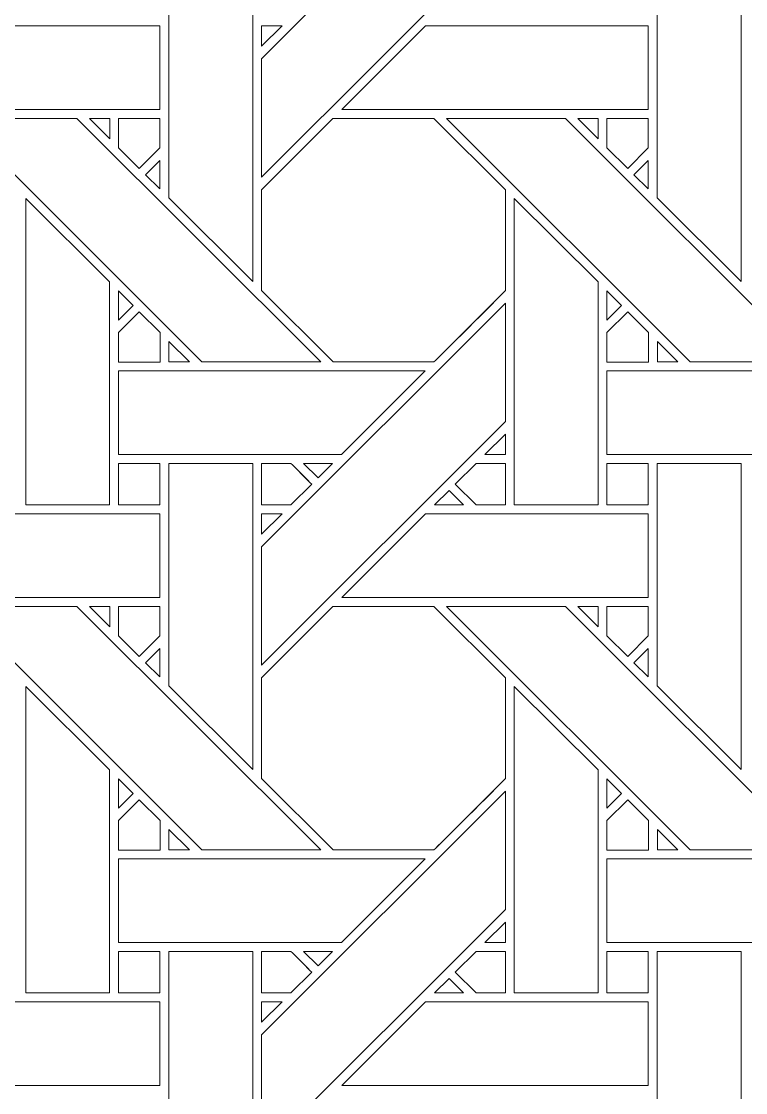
# Model space of a CAD drawing. Header units: inches. Extents: x 7.4 to 17.4, y 4.1 to 14.1.
# Drawn here: x 12.154 to 13.561, y 10.758 to 12.841 of the extents above; entities that cross this region are included whole.
import ezdxf

# ---------------------------------------------------------------- set-up
doc = ezdxf.new("R2010")
doc.units = ezdxf.units.IN
doc.header["$MEASUREMENT"] = 0
doc.layers.add('Design', color=7, linetype='Continuous', lineweight=0)

msp = doc.modelspace()

# ---------------------------------------------------------------- linework, layer by layer
at = {"layer": 'Design'}
for points, knots in [([(12.3829, 14.0948), (9.6214, 14.0948), (7.3829, 11.8562), (7.3829, 9.0948), (7.3829, 6.3333), (9.6214, 4.0948), (12.3829, 4.0948), (15.1443, 4.0948), (17.3829, 6.3333), (17.3829, 9.0948), (17.3829, 11.8562), (15.1443, 14.0948), (12.3829, 14.0948)], [0, 0, 0, 0, 1, 1, 1, 2, 2, 2, 3, 3, 3, 4, 4, 4, 4]), ([(12.3829, 13.3833), (10.0144, 13.3833), (8.0943, 11.4632), (8.0943, 9.0948), (8.0943, 6.7263), (10.0144, 4.8063), (12.3829, 4.8063), (14.7513, 4.8063), (16.6714, 6.7263), (16.6714, 9.0948), (16.6714, 11.4632), (14.7513, 13.3833), (12.3829, 13.3833)], [0, 0, 0, 0, 1, 1, 1, 2, 2, 2, 3, 3, 3, 4, 4, 4, 4]), ([(13.0941, 13.0116), (13.0941, 13.0116), (12.6204, 12.5379), (12.6204, 12.5379), (12.6204, 12.5379), (12.6204, 12.768), (12.6204, 12.768), (12.6204, 12.768), (13.0941, 13.2416), (13.0941, 13.2416), (13.0941, 13.2416), (13.0941, 13.0116), (13.0941, 13.0116)], [0, 0, 0, 0, 1, 1, 1, 2, 2, 2, 3, 3, 3, 4, 4, 4, 4]), ([(12.4403, 12.4979), (12.4403, 12.4979), (12.4403, 12.9301), (12.4403, 12.9301), (12.4403, 12.9301), (12.6032, 12.9301), (12.6032, 12.9301), (12.6032, 12.9301), (12.6032, 12.335), (12.6032, 12.335), (12.6032, 12.335), (12.4403, 12.4979), (12.4403, 12.4979)], [0, 0, 0, 0, 1, 1, 1, 2, 2, 2, 3, 3, 3, 4, 4, 4, 4]), ([(13.552, 12.335), (13.552, 12.335), (13.3891, 12.4979), (13.3891, 12.4979), (13.3891, 12.4979), (13.3891, 12.9301), (13.3891, 12.9301), (13.3891, 12.9301), (13.552, 12.9301), (13.552, 12.9301), (13.552, 12.9301), (13.552, 12.335), (13.552, 12.335)], [0, 0, 0, 0, 1, 1, 1, 2, 2, 2, 3, 3, 3, 4, 4, 4, 4]), ([(12.4228, 12.8322), (12.4228, 12.8322), (12.4228, 12.6694), (12.4228, 12.6694), (12.4228, 12.6694), (11.8275, 12.6694), (11.8275, 12.6694), (11.8275, 12.6694), (11.9904, 12.8322), (11.9904, 12.8322), (11.9904, 12.8322), (12.4228, 12.8322), (12.4228, 12.8322)], [0, 0, 0, 0, 1, 1, 1, 2, 2, 2, 3, 3, 3, 4, 4, 4, 4]), ([(12.6602, 12.8322), (12.6602, 12.8322), (12.6204, 12.7924), (12.6204, 12.7924), (12.6204, 12.7924), (12.6204, 12.8322), (12.6204, 12.8322), (12.6204, 12.8322), (12.6602, 12.8322), (12.6602, 12.8322)], [0, 0, 0, 0, 1, 1, 1, 2, 2, 2, 3, 3, 3, 3]), ([(13.3715, 12.8322), (13.3715, 12.8322), (13.3715, 12.6694), (13.3715, 12.6694), (13.3715, 12.6694), (12.7762, 12.6694), (12.7762, 12.6694), (12.7762, 12.6694), (12.9391, 12.8322), (12.9391, 12.8322), (12.9391, 12.8322), (13.3715, 12.8322), (13.3715, 12.8322)], [0, 0, 0, 0, 1, 1, 1, 2, 2, 2, 3, 3, 3, 4, 4, 4, 4]), ([(12.7354, 12.1786), (12.7354, 12.1786), (12.5044, 12.1786), (12.5044, 12.1786), (12.5044, 12.1786), (12.0308, 12.6522), (12.0308, 12.6522), (12.0308, 12.6522), (12.2618, 12.6522), (12.2618, 12.6522), (12.2618, 12.6522), (12.7354, 12.1786), (12.7354, 12.1786)], [0, 0, 0, 0, 1, 1, 1, 2, 2, 2, 3, 3, 3, 4, 4, 4, 4]), ([(12.2859, 12.6522), (12.2859, 12.6522), (12.3253, 12.6522), (12.3253, 12.6522), (12.3253, 12.6522), (12.3253, 12.6124), (12.3253, 12.6124), (12.3253, 12.6124), (12.2859, 12.6522), (12.2859, 12.6522)], [0, 0, 0, 0, 1, 1, 1, 2, 2, 2, 3, 3, 3, 3]), ([(12.4228, 12.6523), (12.4228, 12.6523), (12.4228, 12.5947), (12.4228, 12.5947), (12.4228, 12.5947), (12.3828, 12.5547), (12.3828, 12.5547), (12.3828, 12.5547), (12.3425, 12.5951), (12.3425, 12.5951), (12.3425, 12.5951), (12.3425, 12.6523), (12.3425, 12.6523), (12.3425, 12.6523), (12.4228, 12.6523), (12.4228, 12.6523)], [0, 0, 0, 0, 1, 1, 1, 2, 2, 2, 3, 3, 3, 4, 4, 4, 5, 5, 5, 5]), ([(12.4228, 12.5947), (12.4228, 12.5947), (12.3828, 12.5547), (12.3828, 12.5547), (12.3828, 12.5547), (12.3425, 12.5951), (12.3425, 12.5951), (12.3425, 12.5951), (12.3425, 12.6523), (12.3425, 12.6523), (12.3425, 12.6523), (12.4228, 12.6523), (12.4228, 12.6523), (12.4228, 12.6523), (12.4228, 12.5947), (12.4228, 12.5947)], [0, 0, 0, 0, 1, 1, 1, 2, 2, 2, 3, 3, 3, 4, 4, 4, 5, 5, 5, 5]), ([(12.7591, 12.6523), (12.7591, 12.6523), (12.9553, 12.6523), (12.9553, 12.6523), (12.9553, 12.6523), (13.0941, 12.5135), (13.0941, 12.5135), (13.0941, 12.5135), (13.0941, 12.3173), (13.0941, 12.3173), (13.0763, 12.2994), (12.9643, 12.1876), (12.9553, 12.1786), (12.9553, 12.1786), (12.7596, 12.1786), (12.7596, 12.1786), (12.7596, 12.1786), (12.6204, 12.3179), (12.6204, 12.3179), (12.6204, 12.3179), (12.6204, 12.5135), (12.6204, 12.5135), (12.6204, 12.5135), (12.7591, 12.6523), (12.7591, 12.6523)], [0, 0, 0, 0, 1, 1, 1, 2, 2, 2, 3, 3, 3, 4, 4, 4, 5, 5, 5, 6, 6, 6, 7, 7, 7, 8, 8, 8, 8]), ([(13.0941, 12.3173), (13.0755, 12.2986), (12.9637, 12.187), (12.9553, 12.1786), (12.9553, 12.1786), (12.7596, 12.1786), (12.7596, 12.1786), (12.7596, 12.1786), (12.6204, 12.3179), (12.6204, 12.3179), (12.6204, 12.3179), (12.6204, 12.5135), (12.6204, 12.5135), (12.6204, 12.5135), (12.7591, 12.6523), (12.7591, 12.6523), (12.7591, 12.6523), (12.9553, 12.6523), (12.9553, 12.6523), (12.9553, 12.6523), (13.0941, 12.5135), (13.0941, 12.5135), (13.0941, 12.5135), (13.0941, 12.3173), (13.0941, 12.3173)], [0, 0, 0, 0, 1, 1, 1, 2, 2, 2, 3, 3, 3, 4, 4, 4, 5, 5, 5, 6, 6, 6, 7, 7, 7, 8, 8, 8, 8]), ([(13.6841, 12.1786), (13.6841, 12.1786), (13.4531, 12.1786), (13.4531, 12.1786), (13.4531, 12.1786), (12.9795, 12.6522), (12.9795, 12.6522), (12.9795, 12.6522), (13.2105, 12.6522), (13.2105, 12.6522), (13.2105, 12.6522), (13.6841, 12.1786), (13.6841, 12.1786)], [0, 0, 0, 0, 1, 1, 1, 2, 2, 2, 3, 3, 3, 4, 4, 4, 4]), ([(13.2346, 12.6522), (13.2346, 12.6522), (13.2741, 12.6522), (13.2741, 12.6522), (13.2741, 12.6522), (13.2741, 12.6124), (13.2741, 12.6124), (13.2741, 12.6124), (13.2346, 12.6522), (13.2346, 12.6522)], [0, 0, 0, 0, 1, 1, 1, 2, 2, 2, 3, 3, 3, 3]), ([(13.3715, 12.6523), (13.3715, 12.6523), (13.3715, 12.5947), (13.3715, 12.5947), (13.3715, 12.5947), (13.3316, 12.5547), (13.3316, 12.5547), (13.3316, 12.5547), (13.2913, 12.5951), (13.2913, 12.5951), (13.2913, 12.5951), (13.2913, 12.6523), (13.2913, 12.6523), (13.2913, 12.6523), (13.3715, 12.6523), (13.3715, 12.6523)], [0, 0, 0, 0, 1, 1, 1, 2, 2, 2, 3, 3, 3, 4, 4, 4, 5, 5, 5, 5]), ([(13.3715, 12.5947), (13.3715, 12.5947), (13.3316, 12.5547), (13.3316, 12.5547), (13.3316, 12.5547), (13.2913, 12.5951), (13.2913, 12.5951), (13.2913, 12.5951), (13.2913, 12.6523), (13.2913, 12.6523), (13.2913, 12.6523), (13.3715, 12.6523), (13.3715, 12.6523), (13.3715, 12.6523), (13.3715, 12.5947), (13.3715, 12.5947)], [0, 0, 0, 0, 1, 1, 1, 2, 2, 2, 3, 3, 3, 4, 4, 4, 5, 5, 5, 5]), ([(12.4228, 12.5704), (12.4228, 12.5704), (12.4228, 12.5152), (12.4228, 12.5152), (12.4228, 12.5152), (12.395, 12.5426), (12.395, 12.5426), (12.395, 12.5426), (12.4228, 12.5704), (12.4228, 12.5704)], [0, 0, 0, 0, 1, 1, 1, 2, 2, 2, 3, 3, 3, 3]), ([(13.3715, 12.5704), (13.3715, 12.5704), (13.3715, 12.5152), (13.3715, 12.5152), (13.3715, 12.5152), (13.3438, 12.5426), (13.3438, 12.5426), (13.3438, 12.5426), (13.3715, 12.5704), (13.3715, 12.5704)], [0, 0, 0, 0, 1, 1, 1, 2, 2, 2, 3, 3, 3, 3]), ([(12.1625, 11.9006), (12.1625, 11.9006), (12.1625, 12.4964), (12.1625, 12.4964), (12.1625, 12.4964), (12.3252, 12.3343), (12.3252, 12.3343), (12.3252, 12.3343), (12.3252, 11.9006), (12.3252, 11.9006), (12.3252, 11.9006), (12.1625, 11.9006), (12.1625, 11.9006)], [0, 0, 0, 0, 1, 1, 1, 2, 2, 2, 3, 3, 3, 4, 4, 4, 4]), ([(13.1112, 11.9006), (13.1112, 11.9006), (13.1112, 12.4964), (13.1112, 12.4964), (13.1112, 12.4964), (13.274, 12.3343), (13.274, 12.3343), (13.274, 12.3343), (13.274, 11.9006), (13.274, 11.9006), (13.274, 11.9006), (13.1112, 11.9006), (13.1112, 11.9006)], [0, 0, 0, 0, 1, 1, 1, 2, 2, 2, 3, 3, 3, 4, 4, 4, 4]), ([(12.3425, 12.26), (12.3425, 12.26), (12.3425, 12.3168), (12.3425, 12.3168), (12.3425, 12.3168), (12.3707, 12.2882), (12.3707, 12.2882), (12.3707, 12.2882), (12.3425, 12.26), (12.3425, 12.26)], [0, 0, 0, 0, 1, 1, 1, 2, 2, 2, 3, 3, 3, 3]), ([(13.2913, 12.26), (13.2913, 12.26), (13.2913, 12.3168), (13.2913, 12.3168), (13.2913, 12.3168), (13.3195, 12.2882), (13.3195, 12.2882), (13.3195, 12.2882), (13.2913, 12.26), (13.2913, 12.26)], [0, 0, 0, 0, 1, 1, 1, 2, 2, 2, 3, 3, 3, 3]), ([(13.0941, 12.0628), (13.0941, 12.0628), (12.6204, 11.5892), (12.6204, 11.5892), (12.6204, 11.5892), (12.6204, 11.8193), (12.6204, 11.8193), (12.6204, 11.8193), (13.0941, 12.2929), (13.0941, 12.2929), (13.0941, 12.2929), (13.0941, 12.0628), (13.0941, 12.0628)], [0, 0, 0, 0, 1, 1, 1, 2, 2, 2, 3, 3, 3, 4, 4, 4, 4]), ([(12.3425, 12.1784), (12.3425, 12.1784), (12.3425, 12.2357), (12.3425, 12.2357), (12.3425, 12.2357), (12.3829, 12.276), (12.3829, 12.276), (12.3829, 12.276), (12.4232, 12.2357), (12.4232, 12.2357), (12.4232, 12.2357), (12.4232, 12.1784), (12.4232, 12.1784), (12.4232, 12.1784), (12.3425, 12.1784), (12.3425, 12.1784)], [0, 0, 0, 0, 1, 1, 1, 2, 2, 2, 3, 3, 3, 4, 4, 4, 5, 5, 5, 5]), ([(12.3829, 12.276), (12.3829, 12.276), (12.4232, 12.2357), (12.4232, 12.2357), (12.4232, 12.2357), (12.4232, 12.1784), (12.4232, 12.1784), (12.4232, 12.1784), (12.3425, 12.1784), (12.3425, 12.1784), (12.3425, 12.1784), (12.3425, 12.2357), (12.3425, 12.2357), (12.3425, 12.2357), (12.3829, 12.276), (12.3829, 12.276)], [0, 0, 0, 0, 1, 1, 1, 2, 2, 2, 3, 3, 3, 4, 4, 4, 5, 5, 5, 5]), ([(13.2913, 12.1784), (13.2913, 12.1784), (13.2913, 12.2357), (13.2913, 12.2357), (13.2913, 12.2357), (13.3316, 12.276), (13.3316, 12.276), (13.3316, 12.276), (13.3719, 12.2357), (13.3719, 12.2357), (13.3719, 12.2357), (13.3719, 12.1784), (13.3719, 12.1784), (13.3719, 12.1784), (13.2913, 12.1784), (13.2913, 12.1784)], [0, 0, 0, 0, 1, 1, 1, 2, 2, 2, 3, 3, 3, 4, 4, 4, 5, 5, 5, 5]), ([(13.3316, 12.276), (13.3316, 12.276), (13.3719, 12.2357), (13.3719, 12.2357), (13.3719, 12.2357), (13.3719, 12.1784), (13.3719, 12.1784), (13.3719, 12.1784), (13.2913, 12.1784), (13.2913, 12.1784), (13.2913, 12.1784), (13.2913, 12.2357), (13.2913, 12.2357), (13.2913, 12.2357), (13.3316, 12.276), (13.3316, 12.276)], [0, 0, 0, 0, 1, 1, 1, 2, 2, 2, 3, 3, 3, 4, 4, 4, 5, 5, 5, 5]), ([(12.4405, 12.1786), (12.4405, 12.1786), (12.4405, 12.2184), (12.4405, 12.2184), (12.4405, 12.2184), (12.4802, 12.1786), (12.4802, 12.1786), (12.4802, 12.1786), (12.4405, 12.1786), (12.4405, 12.1786)], [0, 0, 0, 0, 1, 1, 1, 2, 2, 2, 3, 3, 3, 3]), ([(13.3892, 12.1786), (13.3892, 12.1786), (13.3892, 12.2184), (13.3892, 12.2184), (13.3892, 12.2184), (13.4289, 12.1786), (13.4289, 12.1786), (13.4289, 12.1786), (13.3892, 12.1786), (13.3892, 12.1786)], [0, 0, 0, 0, 1, 1, 1, 2, 2, 2, 3, 3, 3, 3]), ([(12.9382, 12.1613), (12.9382, 12.1613), (12.7755, 11.9986), (12.7755, 11.9986), (12.7755, 11.9986), (12.3425, 11.9986), (12.3425, 11.9986), (12.3425, 11.9986), (12.3425, 12.1613), (12.3425, 12.1613), (12.3425, 12.1613), (12.9382, 12.1613), (12.9382, 12.1613)], [0, 0, 0, 0, 1, 1, 1, 2, 2, 2, 3, 3, 3, 4, 4, 4, 4]), ([(13.887, 12.1613), (13.887, 12.1613), (13.7242, 11.9986), (13.7242, 11.9986), (13.7242, 11.9986), (13.2913, 11.9986), (13.2913, 11.9986), (13.2913, 11.9986), (13.2913, 12.1613), (13.2913, 12.1613), (13.2913, 12.1613), (13.887, 12.1613), (13.887, 12.1613)], [0, 0, 0, 0, 1, 1, 1, 2, 2, 2, 3, 3, 3, 4, 4, 4, 4]), ([(13.0543, 11.9987), (13.0543, 11.9987), (13.0941, 12.0384), (13.0941, 12.0384), (13.0941, 12.0384), (13.0941, 11.9987), (13.0941, 11.9987), (13.0941, 11.9987), (13.0543, 11.9987), (13.0543, 11.9987)], [0, 0, 0, 0, 1, 1, 1, 2, 2, 2, 3, 3, 3, 3]), ([(12.3425, 11.9814), (12.3425, 11.9814), (12.4228, 11.9814), (12.4228, 11.9814), (12.4228, 11.9814), (12.4228, 11.9006), (12.4228, 11.9006), (12.4228, 11.9006), (12.3425, 11.9006), (12.3425, 11.9006), (12.3425, 11.9006), (12.3425, 11.9814), (12.3425, 11.9814)], [0, 0, 0, 0, 1, 1, 1, 2, 2, 2, 3, 3, 3, 4, 4, 4, 4]), ([(12.4228, 11.9814), (12.4228, 11.9814), (12.4228, 11.9006), (12.4228, 11.9006), (12.4228, 11.9006), (12.3425, 11.9006), (12.3425, 11.9006), (12.3425, 11.9006), (12.3425, 11.9814), (12.3425, 11.9814), (12.3425, 11.9814), (12.4228, 11.9814), (12.4228, 11.9814)], [0, 0, 0, 0, 1, 1, 1, 2, 2, 2, 3, 3, 3, 4, 4, 4, 4]), ([(12.4403, 11.5492), (12.4403, 11.5492), (12.4403, 11.9814), (12.4403, 11.9814), (12.4403, 11.9814), (12.6032, 11.9814), (12.6032, 11.9814), (12.6032, 11.9814), (12.6032, 11.3863), (12.6032, 11.3863), (12.6032, 11.3863), (12.4403, 11.5492), (12.4403, 11.5492)], [0, 0, 0, 0, 1, 1, 1, 2, 2, 2, 3, 3, 3, 4, 4, 4, 4]), ([(12.6775, 11.9814), (12.6826, 11.9763), (12.7134, 11.9455), (12.7178, 11.9411), (12.7178, 11.9411), (12.6774, 11.9006), (12.6774, 11.9006), (12.6774, 11.9006), (12.6204, 11.9006), (12.6204, 11.9006), (12.6204, 11.9006), (12.6204, 11.9814), (12.6204, 11.9814), (12.6204, 11.9814), (12.6775, 11.9814), (12.6775, 11.9814)], [0, 0, 0, 0, 1, 1, 1, 2, 2, 2, 3, 3, 3, 4, 4, 4, 5, 5, 5, 5]), ([(12.6204, 11.9006), (12.6204, 11.9006), (12.6204, 11.9814), (12.6204, 11.9814), (12.6204, 11.9814), (12.6775, 11.9814), (12.6775, 11.9814), (12.6828, 11.9761), (12.7136, 11.9452), (12.7178, 11.9411), (12.7178, 11.9411), (12.6774, 11.9006), (12.6774, 11.9006), (12.6774, 11.9006), (12.6204, 11.9006), (12.6204, 11.9006)], [0, 0, 0, 0, 1, 1, 1, 2, 2, 2, 3, 3, 3, 4, 4, 4, 5, 5, 5, 5]), ([(12.7018, 11.9814), (12.7018, 11.9814), (12.7583, 11.9814), (12.7583, 11.9814), (12.7583, 11.9814), (12.73, 11.9532), (12.73, 11.9532), (12.73, 11.9532), (12.7018, 11.9814), (12.7018, 11.9814)], [0, 0, 0, 0, 1, 1, 1, 2, 2, 2, 3, 3, 3, 3]), ([(13.0941, 11.9814), (13.0941, 11.9814), (13.0941, 11.9006), (13.0941, 11.9006), (13.0941, 11.9006), (13.037, 11.9006), (13.037, 11.9006), (13.037, 11.9006), (12.9966, 11.941), (12.9966, 11.941), (12.9966, 11.941), (13.037, 11.9814), (13.037, 11.9814), (13.037, 11.9814), (13.0941, 11.9814), (13.0941, 11.9814)], [0, 0, 0, 0, 1, 1, 1, 2, 2, 2, 3, 3, 3, 4, 4, 4, 5, 5, 5, 5]), ([(13.0941, 11.9814), (13.0941, 11.9814), (13.0941, 11.9006), (13.0941, 11.9006), (13.0941, 11.9006), (13.037, 11.9006), (13.037, 11.9006), (13.037, 11.9006), (12.9966, 11.941), (12.9966, 11.941), (12.9966, 11.941), (13.037, 11.9814), (13.037, 11.9814), (13.037, 11.9814), (13.0941, 11.9814), (13.0941, 11.9814)], [0, 0, 0, 0, 1, 1, 1, 2, 2, 2, 3, 3, 3, 4, 4, 4, 5, 5, 5, 5]), ([(13.2913, 11.9814), (13.2913, 11.9814), (13.3715, 11.9814), (13.3715, 11.9814), (13.3715, 11.9814), (13.3715, 11.9006), (13.3715, 11.9006), (13.3715, 11.9006), (13.2913, 11.9006), (13.2913, 11.9006), (13.2913, 11.9006), (13.2913, 11.9814), (13.2913, 11.9814)], [0, 0, 0, 0, 1, 1, 1, 2, 2, 2, 3, 3, 3, 4, 4, 4, 4]), ([(13.3715, 11.9814), (13.3715, 11.9814), (13.3715, 11.9006), (13.3715, 11.9006), (13.3715, 11.9006), (13.2913, 11.9006), (13.2913, 11.9006), (13.2913, 11.9006), (13.2913, 11.9814), (13.2913, 11.9814), (13.2913, 11.9814), (13.3715, 11.9814), (13.3715, 11.9814)], [0, 0, 0, 0, 1, 1, 1, 2, 2, 2, 3, 3, 3, 4, 4, 4, 4]), ([(13.552, 11.3863), (13.552, 11.3863), (13.3891, 11.5492), (13.3891, 11.5492), (13.3891, 11.5492), (13.3891, 11.9814), (13.3891, 11.9814), (13.3891, 11.9814), (13.552, 11.9814), (13.552, 11.9814), (13.552, 11.9814), (13.552, 11.3863), (13.552, 11.3863)], [0, 0, 0, 0, 1, 1, 1, 2, 2, 2, 3, 3, 3, 4, 4, 4, 4]), ([(13.0127, 11.9006), (13.0127, 11.9006), (12.9562, 11.9006), (12.9562, 11.9006), (12.9562, 11.9006), (12.9845, 11.9289), (12.9845, 11.9289), (12.9845, 11.9289), (13.0127, 11.9006), (13.0127, 11.9006)], [0, 0, 0, 0, 1, 1, 1, 2, 2, 2, 3, 3, 3, 3]), ([(12.4228, 11.8835), (12.4228, 11.8835), (12.4228, 11.7206), (12.4228, 11.7206), (12.4228, 11.7206), (11.8275, 11.7206), (11.8275, 11.7206), (11.8275, 11.7206), (11.9904, 11.8835), (11.9904, 11.8835), (11.9904, 11.8835), (12.4228, 11.8835), (12.4228, 11.8835)], [0, 0, 0, 0, 1, 1, 1, 2, 2, 2, 3, 3, 3, 4, 4, 4, 4]), ([(12.6602, 11.8835), (12.6602, 11.8835), (12.6204, 11.8436), (12.6204, 11.8436), (12.6204, 11.8436), (12.6204, 11.8835), (12.6204, 11.8835), (12.6204, 11.8835), (12.6602, 11.8835), (12.6602, 11.8835)], [0, 0, 0, 0, 1, 1, 1, 2, 2, 2, 3, 3, 3, 3]), ([(13.3715, 11.8835), (13.3715, 11.8835), (13.3715, 11.7207), (13.3715, 11.7207), (13.3715, 11.7207), (12.7762, 11.7207), (12.7762, 11.7207), (12.7762, 11.7207), (12.9391, 11.8835), (12.9391, 11.8835), (12.9391, 11.8835), (13.3715, 11.8835), (13.3715, 11.8835)], [0, 0, 0, 0, 1, 1, 1, 2, 2, 2, 3, 3, 3, 4, 4, 4, 4]), ([(12.7354, 11.2299), (12.7354, 11.2299), (12.5044, 11.2299), (12.5044, 11.2299), (12.5044, 11.2299), (12.0308, 11.7035), (12.0308, 11.7035), (12.0308, 11.7035), (12.2618, 11.7035), (12.2618, 11.7035), (12.2618, 11.7035), (12.7354, 11.2299), (12.7354, 11.2299)], [0, 0, 0, 0, 1, 1, 1, 2, 2, 2, 3, 3, 3, 4, 4, 4, 4]), ([(12.2859, 11.7035), (12.2859, 11.7035), (12.3253, 11.7035), (12.3253, 11.7035), (12.3253, 11.7035), (12.3253, 11.6637), (12.3253, 11.6637), (12.3253, 11.6637), (12.2859, 11.7035), (12.2859, 11.7035)], [0, 0, 0, 0, 1, 1, 1, 2, 2, 2, 3, 3, 3, 3]), ([(12.4228, 11.7035), (12.4228, 11.7035), (12.4228, 11.6459), (12.4228, 11.6459), (12.4228, 11.6459), (12.3828, 11.606), (12.3828, 11.606), (12.3828, 11.606), (12.3425, 11.6463), (12.3425, 11.6463), (12.3425, 11.6463), (12.3425, 11.7035), (12.3425, 11.7035), (12.3425, 11.7035), (12.4228, 11.7035), (12.4228, 11.7035)], [0, 0, 0, 0, 1, 1, 1, 2, 2, 2, 3, 3, 3, 4, 4, 4, 5, 5, 5, 5]), ([(12.4228, 11.6459), (12.4228, 11.6459), (12.3828, 11.606), (12.3828, 11.606), (12.3828, 11.606), (12.3425, 11.6463), (12.3425, 11.6463), (12.3425, 11.6463), (12.3425, 11.7035), (12.3425, 11.7035), (12.3425, 11.7035), (12.4228, 11.7035), (12.4228, 11.7035), (12.4228, 11.7035), (12.4228, 11.6459), (12.4228, 11.6459)], [0, 0, 0, 0, 1, 1, 1, 2, 2, 2, 3, 3, 3, 4, 4, 4, 5, 5, 5, 5]), ([(12.7591, 11.7035), (12.7591, 11.7035), (12.9553, 11.7035), (12.9553, 11.7035), (12.9553, 11.7035), (13.0941, 11.5648), (13.0941, 11.5648), (13.0941, 11.5648), (13.0941, 11.3686), (13.0941, 11.3686), (13.0763, 11.3507), (12.9643, 11.2389), (12.9553, 11.2299), (12.9553, 11.2299), (12.7596, 11.2299), (12.7596, 11.2299), (12.7596, 11.2299), (12.6204, 11.3691), (12.6204, 11.3691), (12.6204, 11.3691), (12.6204, 11.5648), (12.6204, 11.5648), (12.6204, 11.5648), (12.7591, 11.7035), (12.7591, 11.7035)], [0, 0, 0, 0, 1, 1, 1, 2, 2, 2, 3, 3, 3, 4, 4, 4, 5, 5, 5, 6, 6, 6, 7, 7, 7, 8, 8, 8, 8]), ([(13.0941, 11.3686), (13.0761, 11.3504), (12.9642, 11.2388), (12.9553, 11.2299), (12.9553, 11.2299), (12.7596, 11.2299), (12.7596, 11.2299), (12.7596, 11.2299), (12.6204, 11.3691), (12.6204, 11.3691), (12.6204, 11.3691), (12.6204, 11.5648), (12.6204, 11.5648), (12.6204, 11.5648), (12.7591, 11.7035), (12.7591, 11.7035), (12.7591, 11.7035), (12.9553, 11.7035), (12.9553, 11.7035), (12.9553, 11.7035), (13.0941, 11.5648), (13.0941, 11.5648), (13.0941, 11.5648), (13.0941, 11.3686), (13.0941, 11.3686)], [0, 0, 0, 0, 1, 1, 1, 2, 2, 2, 3, 3, 3, 4, 4, 4, 5, 5, 5, 6, 6, 6, 7, 7, 7, 8, 8, 8, 8]), ([(13.6841, 11.2299), (13.6841, 11.2299), (13.4531, 11.2299), (13.4531, 11.2299), (13.4531, 11.2299), (12.9795, 11.7035), (12.9795, 11.7035), (12.9795, 11.7035), (13.2105, 11.7035), (13.2105, 11.7035), (13.2105, 11.7035), (13.6841, 11.2299), (13.6841, 11.2299)], [0, 0, 0, 0, 1, 1, 1, 2, 2, 2, 3, 3, 3, 4, 4, 4, 4]), ([(13.2346, 11.7035), (13.2346, 11.7035), (13.2741, 11.7035), (13.2741, 11.7035), (13.2741, 11.7035), (13.2741, 11.6637), (13.2741, 11.6637), (13.2741, 11.6637), (13.2346, 11.7035), (13.2346, 11.7035)], [0, 0, 0, 0, 1, 1, 1, 2, 2, 2, 3, 3, 3, 3]), ([(13.3715, 11.7035), (13.3715, 11.7035), (13.3715, 11.6459), (13.3715, 11.6459), (13.3715, 11.6459), (13.3316, 11.606), (13.3316, 11.606), (13.3316, 11.606), (13.2913, 11.6463), (13.2913, 11.6463), (13.2913, 11.6463), (13.2913, 11.7035), (13.2913, 11.7035), (13.2913, 11.7035), (13.3715, 11.7035), (13.3715, 11.7035)], [0, 0, 0, 0, 1, 1, 1, 2, 2, 2, 3, 3, 3, 4, 4, 4, 5, 5, 5, 5]), ([(13.3715, 11.6459), (13.3715, 11.6459), (13.3316, 11.606), (13.3316, 11.606), (13.3316, 11.606), (13.2913, 11.6463), (13.2913, 11.6463), (13.2913, 11.6463), (13.2913, 11.7035), (13.2913, 11.7035), (13.2913, 11.7035), (13.3715, 11.7035), (13.3715, 11.7035), (13.3715, 11.7035), (13.3715, 11.6459), (13.3715, 11.6459)], [0, 0, 0, 0, 1, 1, 1, 2, 2, 2, 3, 3, 3, 4, 4, 4, 5, 5, 5, 5]), ([(12.4228, 11.6217), (12.4228, 11.6217), (12.4228, 11.5665), (12.4228, 11.5665), (12.4228, 11.5665), (12.395, 11.5939), (12.395, 11.5939), (12.395, 11.5939), (12.4228, 11.6217), (12.4228, 11.6217)], [0, 0, 0, 0, 1, 1, 1, 2, 2, 2, 3, 3, 3, 3]), ([(13.3715, 11.6217), (13.3715, 11.6217), (13.3715, 11.5665), (13.3715, 11.5665), (13.3715, 11.5665), (13.3438, 11.5939), (13.3438, 11.5939), (13.3438, 11.5939), (13.3715, 11.6217), (13.3715, 11.6217)], [0, 0, 0, 0, 1, 1, 1, 2, 2, 2, 3, 3, 3, 3]), ([(12.1625, 10.9519), (12.1625, 10.9519), (12.1625, 11.5477), (12.1625, 11.5477), (12.1625, 11.5477), (12.3252, 11.3855), (12.3252, 11.3855), (12.3252, 11.3855), (12.3252, 10.9519), (12.3252, 10.9519), (12.3252, 10.9519), (12.1625, 10.9519), (12.1625, 10.9519)], [0, 0, 0, 0, 1, 1, 1, 2, 2, 2, 3, 3, 3, 4, 4, 4, 4]), ([(13.1112, 10.9519), (13.1112, 10.9519), (13.1112, 11.5477), (13.1112, 11.5477), (13.1112, 11.5477), (13.274, 11.3856), (13.274, 11.3856), (13.274, 11.3856), (13.274, 10.9519), (13.274, 10.9519), (13.274, 10.9519), (13.1112, 10.9519), (13.1112, 10.9519)], [0, 0, 0, 0, 1, 1, 1, 2, 2, 2, 3, 3, 3, 4, 4, 4, 4]), ([(12.3425, 11.3113), (12.3425, 11.3113), (12.3425, 11.3681), (12.3425, 11.3681), (12.3425, 11.3681), (12.3707, 11.3395), (12.3707, 11.3395), (12.3707, 11.3395), (12.3425, 11.3113), (12.3425, 11.3113)], [0, 0, 0, 0, 1, 1, 1, 2, 2, 2, 3, 3, 3, 3]), ([(13.2913, 11.3113), (13.2913, 11.3113), (13.2913, 11.3681), (13.2913, 11.3681), (13.2913, 11.3681), (13.3195, 11.3395), (13.3195, 11.3395), (13.3195, 11.3395), (13.2913, 11.3113), (13.2913, 11.3113)], [0, 0, 0, 0, 1, 1, 1, 2, 2, 2, 3, 3, 3, 3]), ([(13.0941, 11.1141), (13.0941, 11.1141), (12.6204, 10.6404), (12.6204, 10.6404), (12.6204, 10.6404), (12.6204, 10.8705), (12.6204, 10.8705), (12.6204, 10.8705), (13.0941, 11.3441), (13.0941, 11.3441), (13.0941, 11.3441), (13.0941, 11.1141), (13.0941, 11.1141)], [0, 0, 0, 0, 1, 1, 1, 2, 2, 2, 3, 3, 3, 4, 4, 4, 4]), ([(12.3425, 11.2297), (12.3425, 11.2297), (12.3425, 11.2869), (12.3425, 11.2869), (12.3425, 11.2869), (12.3829, 11.3273), (12.3829, 11.3273), (12.3829, 11.3273), (12.4232, 11.287), (12.4232, 11.287), (12.4232, 11.287), (12.4232, 11.2297), (12.4232, 11.2297), (12.4232, 11.2297), (12.3425, 11.2297), (12.3425, 11.2297)], [0, 0, 0, 0, 1, 1, 1, 2, 2, 2, 3, 3, 3, 4, 4, 4, 5, 5, 5, 5]), ([(12.3829, 11.3273), (12.3829, 11.3273), (12.4232, 11.287), (12.4232, 11.287), (12.4232, 11.287), (12.4232, 11.2297), (12.4232, 11.2297), (12.4232, 11.2297), (12.3425, 11.2297), (12.3425, 11.2297), (12.3425, 11.2297), (12.3425, 11.2869), (12.3425, 11.2869), (12.3425, 11.2869), (12.3829, 11.3273), (12.3829, 11.3273)], [0, 0, 0, 0, 1, 1, 1, 2, 2, 2, 3, 3, 3, 4, 4, 4, 5, 5, 5, 5]), ([(13.2913, 11.2297), (13.2913, 11.2297), (13.2913, 11.2869), (13.2913, 11.2869), (13.2913, 11.2869), (13.3316, 11.3273), (13.3316, 11.3273), (13.3316, 11.3273), (13.3719, 11.287), (13.3719, 11.287), (13.3719, 11.287), (13.3719, 11.2297), (13.3719, 11.2297), (13.3719, 11.2297), (13.2913, 11.2297), (13.2913, 11.2297)], [0, 0, 0, 0, 1, 1, 1, 2, 2, 2, 3, 3, 3, 4, 4, 4, 5, 5, 5, 5]), ([(13.3316, 11.3273), (13.3316, 11.3273), (13.3719, 11.287), (13.3719, 11.287), (13.3719, 11.287), (13.3719, 11.2297), (13.3719, 11.2297), (13.3719, 11.2297), (13.2913, 11.2297), (13.2913, 11.2297), (13.2913, 11.2297), (13.2913, 11.2869), (13.2913, 11.2869), (13.2913, 11.2869), (13.3316, 11.3273), (13.3316, 11.3273)], [0, 0, 0, 0, 1, 1, 1, 2, 2, 2, 3, 3, 3, 4, 4, 4, 5, 5, 5, 5]), ([(12.4405, 11.2299), (12.4405, 11.2299), (12.4405, 11.2697), (12.4405, 11.2697), (12.4405, 11.2697), (12.4802, 11.2299), (12.4802, 11.2299), (12.4802, 11.2299), (12.4405, 11.2299), (12.4405, 11.2299)], [0, 0, 0, 0, 1, 1, 1, 2, 2, 2, 3, 3, 3, 3]), ([(13.3892, 11.2299), (13.3892, 11.2299), (13.3892, 11.2697), (13.3892, 11.2697), (13.3892, 11.2697), (13.4289, 11.2299), (13.4289, 11.2299), (13.4289, 11.2299), (13.3892, 11.2299), (13.3892, 11.2299)], [0, 0, 0, 0, 1, 1, 1, 2, 2, 2, 3, 3, 3, 3]), ([(12.3425, 11.0499), (12.3425, 11.0499), (12.3425, 11.2126), (12.3425, 11.2126), (12.3425, 11.2126), (12.9383, 11.2126), (12.9383, 11.2126), (12.9383, 11.2126), (12.7755, 11.0499), (12.7755, 11.0499), (12.7755, 11.0499), (12.3425, 11.0499), (12.3425, 11.0499)], [0, 0, 0, 0, 1, 1, 1, 2, 2, 2, 3, 3, 3, 4, 4, 4, 4]), ([(13.887, 11.2126), (13.887, 11.2126), (13.7242, 11.0499), (13.7242, 11.0499), (13.7242, 11.0499), (13.2913, 11.0499), (13.2913, 11.0499), (13.2913, 11.0499), (13.2913, 11.2126), (13.2913, 11.2126), (13.2913, 11.2126), (13.887, 11.2126), (13.887, 11.2126)], [0, 0, 0, 0, 1, 1, 1, 2, 2, 2, 3, 3, 3, 4, 4, 4, 4]), ([(13.0543, 11.0499), (13.0543, 11.0499), (13.0941, 11.0897), (13.0941, 11.0897), (13.0941, 11.0897), (13.0941, 11.0499), (13.0941, 11.0499), (13.0941, 11.0499), (13.0543, 11.0499), (13.0543, 11.0499)], [0, 0, 0, 0, 1, 1, 1, 2, 2, 2, 3, 3, 3, 3]), ([(12.3425, 11.0327), (12.3425, 11.0327), (12.4228, 11.0327), (12.4228, 11.0327), (12.4228, 11.0327), (12.4228, 10.9519), (12.4228, 10.9519), (12.4228, 10.9519), (12.3425, 10.9519), (12.3425, 10.9519), (12.3425, 10.9519), (12.3425, 11.0327), (12.3425, 11.0327)], [0, 0, 0, 0, 1, 1, 1, 2, 2, 2, 3, 3, 3, 4, 4, 4, 4]), ([(12.3425, 10.9519), (12.3425, 10.9519), (12.3425, 11.0327), (12.3425, 11.0327), (12.3425, 11.0327), (12.4228, 11.0327), (12.4228, 11.0327), (12.4228, 11.0327), (12.4228, 10.9519), (12.4228, 10.9519), (12.4228, 10.9519), (12.3425, 10.9519), (12.3425, 10.9519)], [0, 0, 0, 0, 1, 1, 1, 2, 2, 2, 3, 3, 3, 4, 4, 4, 4]), ([(12.4403, 10.6004), (12.4403, 10.6004), (12.4403, 11.0326), (12.4403, 11.0326), (12.4403, 11.0326), (12.6032, 11.0326), (12.6032, 11.0326), (12.6032, 11.0326), (12.6032, 10.4375), (12.6032, 10.4375), (12.6032, 10.4375), (12.4403, 10.6004), (12.4403, 10.6004)], [0, 0, 0, 0, 1, 1, 1, 2, 2, 2, 3, 3, 3, 4, 4, 4, 4]), ([(12.6775, 11.0327), (12.6826, 11.0276), (12.7134, 10.9967), (12.7178, 10.9923), (12.7178, 10.9923), (12.6774, 10.9519), (12.6774, 10.9519), (12.6774, 10.9519), (12.6204, 10.9519), (12.6204, 10.9519), (12.6204, 10.9519), (12.6204, 11.0327), (12.6204, 11.0327), (12.6204, 11.0327), (12.6775, 11.0327), (12.6775, 11.0327)], [0, 0, 0, 0, 1, 1, 1, 2, 2, 2, 3, 3, 3, 4, 4, 4, 5, 5, 5, 5]), ([(12.6204, 10.9519), (12.6204, 10.9519), (12.6204, 11.0327), (12.6204, 11.0327), (12.6204, 11.0327), (12.6775, 11.0327), (12.6775, 11.0327), (12.6828, 11.0274), (12.7136, 10.9965), (12.7178, 10.9923), (12.7178, 10.9923), (12.6774, 10.9519), (12.6774, 10.9519), (12.6774, 10.9519), (12.6204, 10.9519), (12.6204, 10.9519)], [0, 0, 0, 0, 1, 1, 1, 2, 2, 2, 3, 3, 3, 4, 4, 4, 5, 5, 5, 5]), ([(12.7018, 11.0326), (12.7018, 11.0326), (12.7583, 11.0326), (12.7583, 11.0326), (12.7583, 11.0326), (12.73, 11.0045), (12.73, 11.0045), (12.73, 11.0045), (12.7018, 11.0326), (12.7018, 11.0326)], [0, 0, 0, 0, 1, 1, 1, 2, 2, 2, 3, 3, 3, 3]), ([(13.0941, 11.0327), (13.0941, 11.0327), (13.0941, 10.9519), (13.0941, 10.9519), (13.0941, 10.9519), (13.037, 10.9519), (13.037, 10.9519), (13.037, 10.9519), (12.9966, 10.9923), (12.9966, 10.9923), (12.9966, 10.9923), (13.037, 11.0327), (13.037, 11.0327), (13.037, 11.0327), (13.0941, 11.0327), (13.0941, 11.0327)], [0, 0, 0, 0, 1, 1, 1, 2, 2, 2, 3, 3, 3, 4, 4, 4, 5, 5, 5, 5]), ([(13.0941, 11.0327), (13.0941, 11.0327), (13.0941, 10.9519), (13.0941, 10.9519), (13.0941, 10.9519), (13.037, 10.9519), (13.037, 10.9519), (13.037, 10.9519), (12.9966, 10.9923), (12.9966, 10.9923), (12.9966, 10.9923), (13.037, 11.0327), (13.037, 11.0327), (13.037, 11.0327), (13.0941, 11.0327), (13.0941, 11.0327)], [0, 0, 0, 0, 1, 1, 1, 2, 2, 2, 3, 3, 3, 4, 4, 4, 5, 5, 5, 5]), ([(13.2913, 11.0327), (13.2913, 11.0327), (13.3715, 11.0327), (13.3715, 11.0327), (13.3715, 11.0327), (13.3715, 10.9519), (13.3715, 10.9519), (13.3715, 10.9519), (13.2913, 10.9519), (13.2913, 10.9519), (13.2913, 10.9519), (13.2913, 11.0327), (13.2913, 11.0327)], [0, 0, 0, 0, 1, 1, 1, 2, 2, 2, 3, 3, 3, 4, 4, 4, 4]), ([(13.3715, 11.0327), (13.3715, 11.0327), (13.3715, 10.9519), (13.3715, 10.9519), (13.3715, 10.9519), (13.2913, 10.9519), (13.2913, 10.9519), (13.2913, 10.9519), (13.2913, 11.0327), (13.2913, 11.0327), (13.2913, 11.0327), (13.3715, 11.0327), (13.3715, 11.0327)], [0, 0, 0, 0, 1, 1, 1, 2, 2, 2, 3, 3, 3, 4, 4, 4, 4]), ([(13.3891, 10.6005), (13.3891, 10.6005), (13.3891, 11.0326), (13.3891, 11.0326), (13.3891, 11.0326), (13.552, 11.0326), (13.552, 11.0326), (13.552, 11.0326), (13.552, 10.4375), (13.552, 10.4375), (13.552, 10.4375), (13.3891, 10.6005), (13.3891, 10.6005)], [0, 0, 0, 0, 1, 1, 1, 2, 2, 2, 3, 3, 3, 4, 4, 4, 4]), ([(13.0127, 10.9519), (13.0127, 10.9519), (12.9562, 10.9519), (12.9562, 10.9519), (12.9562, 10.9519), (12.9845, 10.9801), (12.9845, 10.9801), (12.9845, 10.9801), (13.0127, 10.9519), (13.0127, 10.9519)], [0, 0, 0, 0, 1, 1, 1, 2, 2, 2, 3, 3, 3, 3]), ([(12.4228, 10.9347), (12.4228, 10.9347), (12.4228, 10.7719), (12.4228, 10.7719), (12.4228, 10.7719), (11.8275, 10.7719), (11.8275, 10.7719), (11.8275, 10.7719), (11.9904, 10.9347), (11.9904, 10.9347), (11.9904, 10.9347), (12.4228, 10.9347), (12.4228, 10.9347)], [0, 0, 0, 0, 1, 1, 1, 2, 2, 2, 3, 3, 3, 4, 4, 4, 4]), ([(12.6602, 10.9347), (12.6602, 10.9347), (12.6204, 10.8949), (12.6204, 10.8949), (12.6204, 10.8949), (12.6204, 10.9347), (12.6204, 10.9347), (12.6204, 10.9347), (12.6602, 10.9347), (12.6602, 10.9347)], [0, 0, 0, 0, 1, 1, 1, 2, 2, 2, 3, 3, 3, 3]), ([(13.3715, 10.9347), (13.3715, 10.9347), (13.3715, 10.7719), (13.3715, 10.7719), (13.3715, 10.7719), (12.7762, 10.7719), (12.7762, 10.7719), (12.7762, 10.7719), (12.9391, 10.9347), (12.9391, 10.9347), (12.9391, 10.9347), (13.3715, 10.9347), (13.3715, 10.9347)], [0, 0, 0, 0, 1, 1, 1, 2, 2, 2, 3, 3, 3, 4, 4, 4, 4])]:
    msp.add_open_spline(points, degree=3, knots=knots, dxfattribs=at)

doc.saveas('drawing.dxf')
